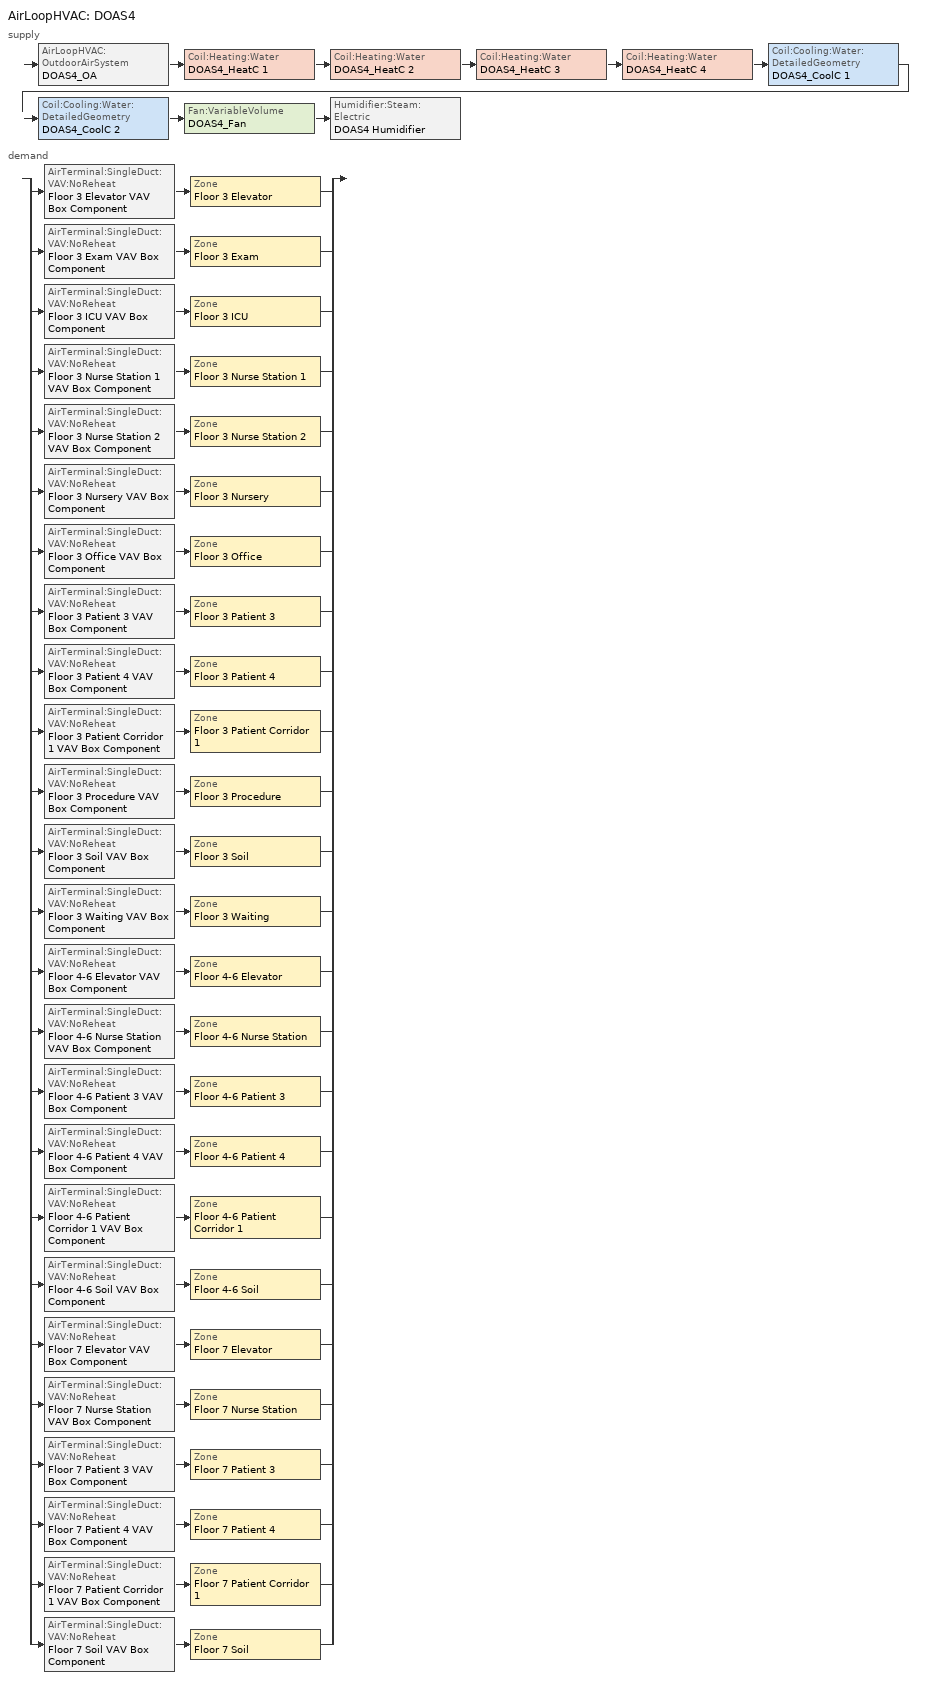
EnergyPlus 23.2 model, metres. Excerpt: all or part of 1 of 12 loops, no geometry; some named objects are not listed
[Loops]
AirLoopHVAC 'DOAS4'
 supply: AirLoopHVAC:OutdoorAirSystem 'DOAS4_OA' > Coil:Heating:Water 'DOAS4_HeatC 1' > Coil:Heating:Water 'DOAS4_HeatC 2' > Coil:Heating:Water 'DOAS4_HeatC 3' > Coil:Heating:Water 'DOAS4_HeatC 4' > Coil:Cooling:Water:DetailedGeometry 'DOAS4_CoolC 1' > Coil:Cooling:Water:DetailedGeometry 'DOAS4_CoolC 2' > Fan:VariableVolume 'DOAS4_Fan' > Humidifier:Steam:Electric 'DOAS4 Humidifier'
 demand: split
  | AirTerminal:SingleDuct:VAV:NoReheat 'Floor 3 Elevator VAV Box Component' > Zone 'Floor 3 Elevator'
  | AirTerminal:SingleDuct:VAV:NoReheat 'Floor 3 Exam VAV Box Component' > Zone 'Floor 3 Exam'
  | AirTerminal:SingleDuct:VAV:NoReheat 'Floor 3 ICU VAV Box Component' > Zone 'Floor 3 ICU'
  | AirTerminal:SingleDuct:VAV:NoReheat 'Floor 3 Nurse Station 1 VAV Box Component' > Zone 'Floor 3 Nurse Station 1'
  | AirTerminal:SingleDuct:VAV:NoReheat 'Floor 3 Nurse Station 2 VAV Box Component' > Zone 'Floor 3 Nurse Station 2'
  | AirTerminal:SingleDuct:VAV:NoReheat 'Floor 3 Nursery VAV Box Component' > Zone 'Floor 3 Nursery'
  | AirTerminal:SingleDuct:VAV:NoReheat 'Floor 3 Office VAV Box Component' > Zone 'Floor 3 Office'
  | AirTerminal:SingleDuct:VAV:NoReheat 'Floor 3 Patient 3 VAV Box Component' > Zone 'Floor 3 Patient 3'
  | AirTerminal:SingleDuct:VAV:NoReheat 'Floor 3 Patient 4 VAV Box Component' > Zone 'Floor 3 Patient 4'
  | AirTerminal:SingleDuct:VAV:NoReheat 'Floor 3 Patient Corridor 1 VAV Box Component' > Zone 'Floor 3 Patient Corridor 1'
  | AirTerminal:SingleDuct:VAV:NoReheat 'Floor 3 Procedure VAV Box Component' > Zone 'Floor 3 Procedure'
  | AirTerminal:SingleDuct:VAV:NoReheat 'Floor 3 Soil VAV Box Component' > Zone 'Floor 3 Soil'
  | AirTerminal:SingleDuct:VAV:NoReheat 'Floor 3 Waiting VAV Box Component' > Zone 'Floor 3 Waiting'
  | AirTerminal:SingleDuct:VAV:NoReheat 'Floor 4-6 Elevator VAV Box Component' > Zone 'Floor 4-6 Elevator'
  | AirTerminal:SingleDuct:VAV:NoReheat 'Floor 4-6 Nurse Station VAV Box Component' > Zone 'Floor 4-6 Nurse Station'
  | AirTerminal:SingleDuct:VAV:NoReheat 'Floor 4-6 Patient 3 VAV Box Component' > Zone 'Floor 4-6 Patient 3'
  | AirTerminal:SingleDuct:VAV:NoReheat 'Floor 4-6 Patient 4 VAV Box Component' > Zone 'Floor 4-6 Patient 4'
  | AirTerminal:SingleDuct:VAV:NoReheat 'Floor 4-6 Patient Corridor 1 VAV Box Component' > Zone 'Floor 4-6 Patient Corridor 1'
  | AirTerminal:SingleDuct:VAV:NoReheat 'Floor 4-6 Soil VAV Box Component' > Zone 'Floor 4-6 Soil'
  | AirTerminal:SingleDuct:VAV:NoReheat 'Floor 7 Elevator VAV Box Component' > Zone 'Floor 7 Elevator'
  | AirTerminal:SingleDuct:VAV:NoReheat 'Floor 7 Nurse Station VAV Box Component' > Zone 'Floor 7 Nurse Station'
  | AirTerminal:SingleDuct:VAV:NoReheat 'Floor 7 Patient 3 VAV Box Component' > Zone 'Floor 7 Patient 3'
  | AirTerminal:SingleDuct:VAV:NoReheat 'Floor 7 Patient 4 VAV Box Component' > Zone 'Floor 7 Patient 4'
  | AirTerminal:SingleDuct:VAV:NoReheat 'Floor 7 Patient Corridor 1 VAV Box Component' > Zone 'Floor 7 Patient Corridor 1'
  | AirTerminal:SingleDuct:VAV:NoReheat 'Floor 7 Soil VAV Box Component' > Zone 'Floor 7 Soil'
[ComponentCost:LineItem]
Name | Line Item Type | Item | Cost per Each {$} | Quantity | Cost per Unit of Output Capacity {$/kW}
Daylighting:Floor 3 Elevator | Daylighting:Controls | Floor 3 Elevator | 1 | 1
Infiltration:Floor 3 Elevator | General | Floor 3 Elevator | 1 | 0
People:Floor 3 Elevator | General | Floor 3 Elevator | 1 | 53.9971
LIGHTING EQUIP:Floor 3 Elevator | Lights | Floor 3 Elevator |  |  | 1
ElectricEquipment:Floor 3 Elevator:ElecPlug | General | Floor 3 Elevator | 1 | 0.1806
People:Floor 3 Exam | General | Floor 3 Exam | 1 | 13.4951
LIGHTING EQUIP:Floor 3 Exam | Lights | Floor 3 Exam |  |  | 1
ElectricEquipment:Floor 3 Exam:ElecPlug | General | Floor 3 Exam | 1 | 2.699
Infiltration:Floor 3 ICU | General | Floor 3 ICU | 1 | 0
People:Floor 3 ICU | General | Floor 3 ICU | 1 | 10.4962
LIGHTING EQUIP:Floor 3 ICU | Lights | Floor 3 ICU |  |  | 1
ElectricEquipment:Floor 3 ICU:ElecPlug; ElectricEquipment:Floor 3 ICU:ElecProcess | General | Floor 3 ICU | 1 | 2.0992
Daylighting:Floor 3 Nurse Station 1 | Daylighting:Controls | Floor 3 Nurse Station 1 | 1 | 1
Infiltration:Floor 3 Nurse Station 1 | General | Floor 3 Nurse Station 1 | 1 | 0
People:Floor 3 Nurse Station 1 | General | Floor 3 Nurse Station 1 | 1 | 15.0345
LIGHTING EQUIP:Floor 3 Nurse Station 1 | Lights | Floor 3 Nurse Station 1 |  |  | 1
ElectricEquipment:Floor 3 Nurse Station 1:ElecPlug | General | Floor 3 Nurse Station 1 | 1 | 0.7517
ElectricEquipment:Floor 3 Nurse Station 1:ElecProcess | General | Floor 3 Nurse Station 1 | 1 | 1.5035
Daylighting:Floor 3 Nurse Station 2 | Daylighting:Controls | Floor 3 Nurse Station 2 | 1 | 1
Infiltration:Floor 3 Nurse Station 2 | General | Floor 3 Nurse Station 2 | 1 | 0
People:Floor 3 Nurse Station 2 | General | Floor 3 Nurse Station 2 | 1 | 11.9956
LIGHTING EQUIP:Floor 3 Nurse Station 2 | Lights | Floor 3 Nurse Station 2 |  |  | 1
ElectricEquipment:Floor 3 Nurse Station 2:ElecPlug | General | Floor 3 Nurse Station 2 | 1 | 0.5998
ElectricEquipment:Floor 3 Nurse Station 2:ElecProcess | General | Floor 3 Nurse Station 2 | 1 | 1.1996
Infiltration:Floor 3 Nursery | General | Floor 3 Nursery | 1 | 0
People:Floor 3 Nursery | General | Floor 3 Nursery | 1 | 4.9482
LIGHTING EQUIP:Floor 3 Nursery | Lights | Floor 3 Nursery |  |  | 1
ElectricEquipment:Floor 3 Nursery:ElecPlug | General | Floor 3 Nursery | 1 | 0.9896
Daylighting:Floor 3 Office | Daylighting:Controls | Floor 3 Office | 1 | 1
Infiltration:Floor 3 Office | General | Floor 3 Office | 1 | 0
People:Floor 3 Office | General | Floor 3 Office | 1 | 13.4951
LIGHTING EQUIP:Floor 3 Office | Lights | Floor 3 Office |  |  | 1
ElectricEquipment:Floor 3 Office:ElecPlug | General | Floor 3 Office | 1 | 1.3495
Infiltration:Floor 3 Patient 3 | General | Floor 3 Patient 3 | 1 | 0
People:Floor 3 Patient 3 | General | Floor 3 Patient 3 | 1 | 19.7428
LIGHTING EQUIP:Floor 3 Patient 3 | Lights | Floor 3 Patient 3 |  |  | 1
ElectricEquipment:Floor 3 Patient 3:ElecPlug | General | Floor 3 Patient 3 | 1 | 3.9486
Infiltration:Floor 3 Patient 4 | General | Floor 3 Patient 4 | 1 | 0
People:Floor 3 Patient 4 | General | Floor 3 Patient 4 | 1 | 19.7428
LIGHTING EQUIP:Floor 3 Patient 4 | Lights | Floor 3 Patient 4 |  |  | 1
ElectricEquipment:Floor 3 Patient 4:ElecPlug | General | Floor 3 Patient 4 | 1 | 3.9486
Daylighting:Floor 3 Patient Corridor 1 | Daylighting:Controls | Floor 3 Patient Corridor 1 | 1 | 1
Infiltration:Floor 3 Patient Corridor 1 | General | Floor 3 Patient Corridor 1 | 1 | 0
LIGHTING EQUIP:Floor 3 Patient Corridor 1 | Lights | Floor 3 Patient Corridor 1 |  |  | 1
ElectricEquipment:Floor 3 Patient Corridor 1:ElecPlug | General | Floor 3 Patient Corridor 1 | 1 | 0.3355
Infiltration:Floor 3 Procedure | General | Floor 3 Procedure | 1 | 0
People:Floor 3 Procedure | General | Floor 3 Procedure | 1 | 3.5987
LIGHTING EQUIP:Floor 3 Procedure | Lights | Floor 3 Procedure |  |  | 1
ElectricEquipment:Floor 3 Procedure:ElecPlug | General | Floor 3 Procedure | 1 | 0.7197
ElectricEquipment:Floor 3 Procedure:ElecProcess | General | Floor 3 Procedure | 1 | 2.1599
People:Floor 3 Soil | General | Floor 3 Soil | 1 | 4.9982
LIGHTING EQUIP:Floor 3 Soil | Lights | Floor 3 Soil |  |  | 1
Daylighting:Floor 3 Waiting | Daylighting:Controls | Floor 3 Waiting | 1 | 1
Infiltration:Floor 3 Waiting | General | Floor 3 Waiting | 1 | 0
People:Floor 3 Waiting | General | Floor 3 Waiting | 1 | 29.6984
LIGHTING EQUIP:Floor 3 Waiting | Lights | Floor 3 Waiting |  |  | 1
ElectricEquipment:Floor 3 Waiting:ElecPlug | General | Floor 3 Waiting | 1 | 0.0993
Daylighting:Floor 4-6 Elevator | Daylighting:Controls | Floor 4-6 Elevator | 1 | 1
Infiltration:Floor 4-6 Elevator | General | Floor 4-6 Elevator | 1 | 0
People:Floor 4-6 Elevator | General | Floor 4-6 Elevator | 1 | 161.9913
LIGHTING EQUIP:Floor 4-6 Elevator | Lights | Floor 4-6 Elevator |  |  | 1
ElectricEquipment:Floor 4-6 Elevator:ElecPlug | General | Floor 4-6 Elevator | 1 | 0.5418
Daylighting:Floor 4-6 Nurse Station | Daylighting:Controls | Floor 4-6 Nurse Station | 1 | 1
Infiltration:Floor 4-6 Nurse Station | General | Floor 4-6 Nurse Station | 1 | 0
People:Floor 4-6 Nurse Station | General | Floor 4-6 Nurse Station | 1 | 45.1036
LIGHTING EQUIP:Floor 4-6 Nurse Station | Lights | Floor 4-6 Nurse Station |  |  | 1
ElectricEquipment:Floor 4-6 Nurse Station:ElecPlug | General | Floor 4-6 Nurse Station | 1 | 2.2552
ElectricEquipment:Floor 4-6 Nurse Station:ElecProcess | General | Floor 4-6 Nurse Station | 1 | 4.5104
Infiltration:Floor 4-6 Patient 3 | General | Floor 4-6 Patient 3 | 1 | 0
People:Floor 4-6 Patient 3 | General | Floor 4-6 Patient 3 | 1 | 59.2285
LIGHTING EQUIP:Floor 4-6 Patient 3 | Lights | Floor 4-6 Patient 3 |  |  | 1
ElectricEquipment:Floor 4-6 Patient 3:ElecPlug | General | Floor 4-6 Patient 3 | 1 | 11.8457
Infiltration:Floor 4-6 Patient 4 | General | Floor 4-6 Patient 4 | 1 | 0
People:Floor 4-6 Patient 4 | General | Floor 4-6 Patient 4 | 1 | 59.2285
LIGHTING EQUIP:Floor 4-6 Patient 4 | Lights | Floor 4-6 Patient 4 |  |  | 1
ElectricEquipment:Floor 4-6 Patient 4:ElecPlug | General | Floor 4-6 Patient 4 | 1 | 11.8457
Daylighting:Floor 4-6 Patient Corridor 1 | Daylighting:Controls | Floor 4-6 Patient Corridor 1 | 1 | 1
Infiltration:Floor 4-6 Patient Corridor 1 | General | Floor 4-6 Patient Corridor 1 | 1 | 0
LIGHTING EQUIP:Floor 4-6 Patient Corridor 1 | Lights | Floor 4-6 Patient Corridor 1 |  |  | 1
ElectricEquipment:Floor 4-6 Patient Corridor 1:ElecPlug | General | Floor 4-6 Patient Corridor 1 | 1 | 1.0066
People:Floor 4-6 Soil | General | Floor 4-6 Soil | 1 | 14.9946
LIGHTING EQUIP:Floor 4-6 Soil | Lights | Floor 4-6 Soil |  |  | 1
Daylighting:Floor 7 Elevator | Daylighting:Controls | Floor 7 Elevator | 1 | 1
Infiltration:Floor 7 Elevator | General | Floor 7 Elevator | 1 | 0
People:Floor 7 Elevator | General | Floor 7 Elevator | 1 | 53.9971
LIGHTING EQUIP:Floor 7 Elevator | Lights | Floor 7 Elevator |  |  | 1
ElectricEquipment:Floor 7 Elevator:ElecPlug | General | Floor 7 Elevator | 1 | 0.1806
Daylighting:Floor 7 Nurse Station | Daylighting:Controls | Floor 7 Nurse Station | 1 | 1
Infiltration:Floor 7 Nurse Station | General | Floor 7 Nurse Station | 1 | 0
People:Floor 7 Nurse Station | General | Floor 7 Nurse Station | 1 | 15.0345
LIGHTING EQUIP:Floor 7 Nurse Station | Lights | Floor 7 Nurse Station |  |  | 1
ElectricEquipment:Floor 7 Nurse Station:ElecPlug | General | Floor 7 Nurse Station | 1 | 0.7517
ElectricEquipment:Floor 7 Nurse Station:ElecProcess | General | Floor 7 Nurse Station | 1 | 1.5035
Infiltration:Floor 7 Patient 3 | General | Floor 7 Patient 3 | 1 | 0
People:Floor 7 Patient 3 | General | Floor 7 Patient 3 | 1 | 19.7428
LIGHTING EQUIP:Floor 7 Patient 3 | Lights | Floor 7 Patient 3 |  |  | 1
ElectricEquipment:Floor 7 Patient 3:ElecPlug | General | Floor 7 Patient 3 | 1 | 3.9486
Infiltration:Floor 7 Patient 4 | General | Floor 7 Patient 4 | 1 | 0
People:Floor 7 Patient 4 | General | Floor 7 Patient 4 | 1 | 19.7428
LIGHTING EQUIP:Floor 7 Patient 4 | Lights | Floor 7 Patient 4 |  |  | 1
ElectricEquipment:Floor 7 Patient 4:ElecPlug | General | Floor 7 Patient 4 | 1 | 3.9486
Daylighting:Floor 7 Patient Corridor 1 | Daylighting:Controls | Floor 7 Patient Corridor 1 | 1 | 1
Infiltration:Floor 7 Patient Corridor 1 | General | Floor 7 Patient Corridor 1 | 1 | 0
LIGHTING EQUIP:Floor 7 Patient Corridor 1 | Lights | Floor 7 Patient Corridor 1 |  |  | 1
ElectricEquipment:Floor 7 Patient Corridor 1:ElecPlug | General | Floor 7 Patient Corridor 1 | 1 | 0.3355
People:Floor 7 Soil | General | Floor 7 Soil | 1 | 4.9982
LIGHTING EQUIP:Floor 7 Soil | Lights | Floor 7 Soil |  |  | 1
[Sizing:Zone] Zone Cooling Design Supply Air Temperature Input Method=SupplyAirTemperature; Zone Cooling Design Supply Air Temperature {C}=13; Zone Heating Design Supply Air Temperature Input Method=SupplyAirTemperature; Zone Heating Design Supply Air Temperature {C}=40; Zone Cooling Design Supply Air Humidity Ratio {kgWater/kgDryAir}=0.0085; Zone Heating Design Supply Air Humidity Ratio {kgWater/kgDryAir}=0.008; Cooling Design Air Flow Method=DesignDayWithLimit; Cooling Minimum Air Flow Fraction=0; Heating Design Air Flow Method=DesignDay; Heating Design Air Flow Rate {m3/s}=0; Account for Dedicated Outdoor Air System=No; Dedicated Outdoor Air System Control Strategy=NeutralSupplyAir; Dedicated Outdoor Air Low Setpoint Temperature for Design {C}=autosize; Dedicated Outdoor Air High Setpoint Temperature for Design {C}=autosize
Name | Design Specification Outdoor Air Object | Cooling Minimum Air Flow {m3/s}
Floor 3 Elevator | SZ DSOA Floor 3 Elevator
Floor 3 Exam | SZ DSOA Floor 3 Exam | 1.16595
Floor 3 ICU | SZ DSOA Floor 3 ICU | 0.660726
Floor 3 Nurse Station 1 | SZ DSOA Floor 3 Nurse Station 1
Floor 3 Nurse Station 2 | SZ DSOA Floor 3 Nurse Station 2
Floor 3 Nursery | SZ DSOA Floor 3 Nursery | 0.311485
Floor 3 Office | SZ DSOA Floor 3 Office
Floor 3 Patient 3 | SZ DSOA Floor 3 Patient 3 | 0.621397
Floor 3 Patient 4 | SZ DSOA Floor 3 Patient 4 | 0.621397
Floor 3 Patient Corridor 1 | SZ DSOA Floor 3 Patient Corridor 1 | 0.431373
Floor 3 Procedure | SZ DSOA Floor 3 Procedure | 0.679604
Floor 3 Soil | SZ DSOA Floor 3 Soil | 0.746464
Floor 3 Waiting | SZ DSOA Floor 3 Waiting
Floor 4-6 Elevator | SZ DSOA Floor 4-6 Elevator
Floor 4-6 Nurse Station | SZ DSOA Floor 4-6 Nurse Station
Floor 4-6 Patient 3 | SZ DSOA Floor 4-6 Patient 3 | 0.621397
Floor 4-6 Patient 4 | SZ DSOA Floor 4-6 Patient 4 | 0.621397
Floor 4-6 Patient Corridor 1 | SZ DSOA Floor 4-6 Patient Corridor 1 | 0.431373
Floor 4-6 Soil | SZ DSOA Floor 4-6 Soil | 0.746464
Floor 7 Elevator | SZ DSOA Floor 7 Elevator
Floor 7 Nurse Station | SZ DSOA Floor 7 Nurse Station
Floor 7 Patient 3 | SZ DSOA Floor 7 Patient 3 | 0.621397
Floor 7 Patient 4 | SZ DSOA Floor 7 Patient 4 | 0.621397
Floor 7 Patient Corridor 1 | SZ DSOA Floor 7 Patient Corridor 1 | 0.431373
Floor 7 Soil | SZ DSOA Floor 7 Soil | 0.746464
[DesignSpecification:OutdoorAir]
Name | Outdoor Air Method | Outdoor Air Flow per Person {m3/s-person} | Outdoor Air Flow per Zone Floor Area {m3/s-m2} | Outdoor Air Flow per Zone {m3/s} | Outdoor Air Flow Air Changes per Hour {1/hr}
SZ DSOA Floor 3 Elevator; SZ DSOA Floor 4-6 Elevator; SZ DSOA Floor 7 Elevator | Flow/Zone | 0 | 0 | 0.178437
Floor 3 Elevator VAV Box OA Design Spec; Floor 3 Exam VAV Box OA Design Spec; Floor 3 Nurse Station 1 VAV Box OA Design Spec; Floor 3 Nurse Station 2 VAV Box OA Design Spec; Floor 3 Office VAV Box OA Design Spec; Floor 3 Soil VAV Box OA Design Spec; Floor 3 Waiting VAV Box OA Design Spec; Floor 4-6 Elevator VAV Box OA Design Spec; Floor 4-6 Nurse Station VAV Box OA Design Spec; Floor 4-6 Soil VAV Box OA Design Spec; Floor 7 Elevator VAV Box OA Design Spec; Floor 7 Nurse Station VAV Box OA Design Spec; Floor 7 Soil VAV Box OA Design Spec | Sum | 0.00236 | 0.000305 | 0 | 0
SZ DSOA Floor 3 Exam; SZ DSOA Floor 3 Office | Flow/Zone | 0 | 0 | 0.108354
SZ DSOA Floor 3 ICU | Flow/Zone | 0 | 0 | 0.330363
Floor 3 ICU VAV Box OA Design Spec; Floor 3 Nursery VAV Box OA Design Spec; Floor 3 Patient 3 VAV Box OA Design Spec; Floor 3 Patient 4 VAV Box OA Design Spec; Floor 4-6 Patient 3 VAV Box OA Design Spec; Floor 4-6 Patient 4 VAV Box OA Design Spec; Floor 7 Patient 3 VAV Box OA Design Spec; Floor 7 Patient 4 VAV Box OA Design Spec | Sum | 0 | 0 | 0 | 2
SZ DSOA Floor 3 Nurse Station 1; SZ DSOA Floor 4-6 Nurse Station; SZ DSOA Floor 7 Nurse Station | Flow/Zone | 0 | 0 | 0.120714
SZ DSOA Floor 3 Nurse Station 2 | Flow/Zone | 0 | 0 | 0.0963147
SZ DSOA Floor 3 Nursery | Flow/Zone | 0 | 0 | 0.155743
SZ DSOA Floor 3 Patient 3; SZ DSOA Floor 3 Patient 4; SZ DSOA Floor 4-6 Patient 3; SZ DSOA Floor 4-6 Patient 4; SZ DSOA Floor 7 Patient 3; SZ DSOA Floor 7 Patient 4 | Flow/Zone | 0 | 0 | 0.621397
SZ DSOA Floor 3 Patient Corridor 1; SZ DSOA Floor 4-6 Patient Corridor 1; SZ DSOA Floor 7 Patient Corridor 1 | Flow/Zone | 0 | 0 | 0.0947534
Floor 3 Patient Corridor 1 VAV Box OA Design Spec; Floor 4-6 Patient Corridor 1 VAV Box OA Design Spec; Floor 7 Patient Corridor 1 VAV Box OA Design Spec | Sum | 0 | 0.000305 | 0 | 0
SZ DSOA Floor 3 Procedure | Flow/Zone | 0 | 0 | 0.169901
Floor 3 Procedure VAV Box OA Design Spec | Sum | 0 | 0 | 0 | 3
SZ DSOA Floor 3 Soil; SZ DSOA Floor 4-6 Soil; SZ DSOA Floor 7 Soil | Flow/Zone | 0 | 0 | 0.0401311
SZ DSOA Floor 3 Waiting | Flow/Zone | 0 | 0 | 0.0981403
[ZoneControl:Thermostat] Control Type Schedule=Dual Zone Control Type Sched
Name | Zone or ZoneList | Control 1
Floor 3 Elevator Thermostat | Floor 3 Elevator | Floor 3 Elevator DualSPSched
Floor 3 Exam Thermostat | Floor 3 Exam | Floor 3 Exam DualSPSched
Floor 3 ICU Thermostat | Floor 3 ICU | Floor 3 ICU DualSPSched
Floor 3 Nurse Station 1 Thermostat | Floor 3 Nurse Station 1 | Floor 3 Nurse Station 1 DualSPSched
Floor 3 Nurse Station 2 Thermostat | Floor 3 Nurse Station 2 | Floor 3 Nurse Station 2 DualSPSched
Floor 3 Nursery Thermostat | Floor 3 Nursery | Floor 3 Nursery DualSPSched
Floor 3 Office Thermostat | Floor 3 Office | Floor 3 Office DualSPSched
Floor 3 Patient 3 Thermostat | Floor 3 Patient 3 | Floor 3 Patient 3 DualSPSched
Floor 3 Patient 4 Thermostat | Floor 3 Patient 4 | Floor 3 Patient 4 DualSPSched
Floor 3 Patient Corridor 1 Thermostat | Floor 3 Patient Corridor 1 | Floor 3 Patient Corridor 1 DualSPSched
Floor 3 Procedure Thermostat | Floor 3 Procedure | Floor 3 Procedure DualSPSched
Floor 3 Soil Thermostat | Floor 3 Soil | Floor 3 Soil DualSPSched
Floor 3 Waiting Thermostat | Floor 3 Waiting | Floor 3 Waiting DualSPSched
Floor 4-6 Elevator Thermostat | Floor 4-6 Elevator | Floor 4-6 Elevator DualSPSched
Floor 4-6 Nurse Station Thermostat | Floor 4-6 Nurse Station | Floor 4-6 Nurse Station DualSPSched
Floor 4-6 Patient 3 Thermostat | Floor 4-6 Patient 3 | Floor 4-6 Patient 3 DualSPSched
Floor 4-6 Patient 4 Thermostat | Floor 4-6 Patient 4 | Floor 4-6 Patient 4 DualSPSched
Floor 4-6 Patient Corridor 1 Thermostat | Floor 4-6 Patient Corridor 1 | Floor 4-6 Patient Corridor 1 DualSPSched
Floor 4-6 Soil Thermostat | Floor 4-6 Soil | Floor 4-6 Soil DualSPSched
Floor 7 Elevator Thermostat | Floor 7 Elevator | Floor 7 Elevator DualSPSched
Floor 7 Nurse Station Thermostat | Floor 7 Nurse Station | Floor 7 Nurse Station DualSPSched
Floor 7 Patient 3 Thermostat | Floor 7 Patient 3 | Floor 7 Patient 3 DualSPSched
Floor 7 Patient 4 Thermostat | Floor 7 Patient 4 | Floor 7 Patient 4 DualSPSched
Floor 7 Patient Corridor 1 Thermostat | Floor 7 Patient Corridor 1 | Floor 7 Patient Corridor 1 DualSPSched
Floor 7 Soil Thermostat | Floor 7 Soil | Floor 7 Soil DualSPSched
[ThermostatSetpoint:DualSetpoint]
Name | Heating Setpoint Temperature Schedule | Cooling Setpoint Temperature Schedule
Floor 3 Elevator DualSPSched; Floor 3 ICU DualSPSched; Floor 3 Nurse Station 1 DualSPSched; Floor 3 Nurse Station 2 DualSPSched; Floor 3 Nursery DualSPSched; Floor 3 Patient 3 DualSPSched; Floor 3 Patient 4 DualSPSched; Floor 3 Patient Corridor 1 DualSPSched; Floor 3 Soil DualSPSched; Floor 3 Waiting DualSPSched; Floor 4-6 Elevator DualSPSched; Floor 4-6 Nurse Station DualSPSched; Floor 4-6 Patient 3 DualSPSched; Floor 4-6 Patient 4 DualSPSched; Floor 4-6 Patient Corridor 1 DualSPSched; Floor 4-6 Soil DualSPSched; Floor 7 Elevator DualSPSched; Floor 7 Nurse Station DualSPSched; Floor 7 Patient 3 DualSPSched; Floor 7 Patient 4 DualSPSched; Floor 7 Patient Corridor 1 DualSPSched; Floor 7 Soil DualSPSched | HEATING_TSTAT_24_7 | COOLING_TSTAT_24_7
Floor 3 Exam DualSPSched; Floor 3 Office DualSPSched; Floor 3 Procedure DualSPSched | HEATING_TSTAT_OFFICE | COOLING_TSTAT_OFFICE
[Zone equipment]
Floor 3 Elevator: Floor 3 Elevator Heat Pump, Floor 3 Elevator VAV Box Component
Floor 3 Exam: Floor 3 Exam Heat Pump, Floor 3 Exam VAV Box Component
Floor 3 ICU: Floor 3 ICU VAV Box Component, Floor 3 ICU Heat Pump
Floor 3 Nurse Station 1: Floor 3 Nurse Station 1 Heat Pump, Floor 3 Nurse Station 1 VAV Box Component
Floor 3 Nurse Station 2: Floor 3 Nurse Station 2 Heat Pump, Floor 3 Nurse Station 2 VAV Box Component
Floor 3 Nursery: Floor 3 Nursery VAV Box Component, Floor 3 Nursery Heat Pump
Floor 3 Office: Floor 3 Office Heat Pump, Floor 3 Office VAV Box Component
Floor 3 Patient 3: Floor 3 Patient 3 VAV Box Component, Floor 3 Patient 3 Heat Pump
Floor 3 Patient 4: Floor 3 Patient 4 VAV Box Component, Floor 3 Patient 4 Heat Pump
Floor 3 Patient Corridor 1: Floor 3 Patient Corridor 1 Heat Pump, Floor 3 Patient Corridor 1 VAV Box Component
Floor 3 Procedure: Floor 3 Procedure VAV Box Component, Floor 3 Procedure Heat Pump
Floor 3 Soil: Floor 3 Soil VAV Box Component, Floor 3 Soil Heat Pump, Floor 3 Soil Exhaust Fan 1
Floor 3 Waiting: Floor 3 Waiting Heat Pump, Floor 3 Waiting VAV Box Component
Floor 4-6 Elevator: Floor 4-6 Elevator Heat Pump, Floor 4-6 Elevator VAV Box Component
Floor 4-6 Nurse Station: Floor 4-6 Nurse Station Heat Pump, Floor 4-6 Nurse Station VAV Box Component
Floor 4-6 Patient 3: Floor 4-6 Patient 3 VAV Box Component, Floor 4-6 Patient 3 Heat Pump
Floor 4-6 Patient 4: Floor 4-6 Patient 4 VAV Box Component, Floor 4-6 Patient 4 Heat Pump
Floor 4-6 Patient Corridor 1: Floor 4-6 Patient Corridor 1 Heat Pump, Floor 4-6 Patient Corridor 1 VAV Box Component
Floor 4-6 Soil: Floor 4-6 Soil VAV Box Component, Floor 4-6 Soil Heat Pump, Floor 4-6 Soil Exhaust Fan 1
Floor 7 Elevator: Floor 7 Elevator Heat Pump, Floor 7 Elevator VAV Box Component
Floor 7 Nurse Station: Floor 7 Nurse Station Heat Pump, Floor 7 Nurse Station VAV Box Component
Floor 7 Patient 3: Floor 7 Patient 3 VAV Box Component, Floor 7 Patient 3 Heat Pump
Floor 7 Patient 4: Floor 7 Patient 4 VAV Box Component, Floor 7 Patient 4 Heat Pump
Floor 7 Patient Corridor 1: Floor 7 Patient Corridor 1 Heat Pump, Floor 7 Patient Corridor 1 VAV Box Component
Floor 7 Soil: Floor 7 Soil VAV Box Component, Floor 7 Soil Heat Pump, Floor 7 Soil Exhaust Fan 1
[AirTerminal:SingleDuct:VAV:NoReheat] Availability Schedule=ALWAYS_ON; Maximum Air Flow Rate {m3/s}=AUTOSIZE; Zone Minimum Air Flow Input Method=Scheduled
Name | Minimum Air Flow Fraction Schedule | Design Specification Outdoor Air Object
Floor 3 Elevator VAV Box Component | DCV_SCH | Floor 3 Elevator VAV Box OA Design Spec
Floor 3 Exam VAV Box Component | DCV_SCH | Floor 3 Exam VAV Box OA Design Spec
Floor 3 ICU VAV Box Component | ALWAYS_ON | Floor 3 ICU VAV Box OA Design Spec
Floor 3 Nurse Station 1 VAV Box Component | DCV_SCH | Floor 3 Nurse Station 1 VAV Box OA Design Spec
Floor 3 Nurse Station 2 VAV Box Component | DCV_SCH | Floor 3 Nurse Station 2 VAV Box OA Design Spec
Floor 3 Nursery VAV Box Component | ALWAYS_ON | Floor 3 Nursery VAV Box OA Design Spec
Floor 3 Office VAV Box Component | DCV_SCH | Floor 3 Office VAV Box OA Design Spec
Floor 3 Patient 3 VAV Box Component | ALWAYS_ON | Floor 3 Patient 3 VAV Box OA Design Spec
Floor 3 Patient 4 VAV Box Component | ALWAYS_ON | Floor 3 Patient 4 VAV Box OA Design Spec
Floor 3 Patient Corridor 1 VAV Box Component | DCV_SCH | Floor 3 Patient Corridor 1 VAV Box OA Design Spec
Floor 3 Procedure VAV Box Component | ALWAYS_ON | Floor 3 Procedure VAV Box OA Design Spec
Floor 3 Soil VAV Box Component | ALWAYS_ON | Floor 3 Soil VAV Box OA Design Spec
Floor 3 Waiting VAV Box Component | DCV_SCH | Floor 3 Waiting VAV Box OA Design Spec
Floor 4-6 Elevator VAV Box Component | DCV_SCH | Floor 4-6 Elevator VAV Box OA Design Spec
Floor 4-6 Nurse Station VAV Box Component | DCV_SCH | Floor 4-6 Nurse Station VAV Box OA Design Spec
Floor 4-6 Patient 3 VAV Box Component | ALWAYS_ON | Floor 4-6 Patient 3 VAV Box OA Design Spec
Floor 4-6 Patient 4 VAV Box Component | ALWAYS_ON | Floor 4-6 Patient 4 VAV Box OA Design Spec
Floor 4-6 Patient Corridor 1 VAV Box Component | DCV_SCH | Floor 4-6 Patient Corridor 1 VAV Box OA Design Spec
Floor 4-6 Soil VAV Box Component | ALWAYS_ON | Floor 4-6 Soil VAV Box OA Design Spec
Floor 7 Elevator VAV Box Component | DCV_SCH | Floor 7 Elevator VAV Box OA Design Spec
Floor 7 Nurse Station VAV Box Component | DCV_SCH | Floor 7 Nurse Station VAV Box OA Design Spec
Floor 7 Patient 3 VAV Box Component | ALWAYS_ON | Floor 7 Patient 3 VAV Box OA Design Spec
Floor 7 Patient 4 VAV Box Component | ALWAYS_ON | Floor 7 Patient 4 VAV Box OA Design Spec
Floor 7 Patient Corridor 1 VAV Box Component | DCV_SCH | Floor 7 Patient Corridor 1 VAV Box OA Design Spec
Floor 7 Soil VAV Box Component | ALWAYS_ON | Floor 7 Soil VAV Box OA Design Spec
[Fan:ZoneExhaust] Availability Schedule=Hours_of_operation; Fan Total Efficiency=0.5; Pressure Rise {Pa}=187; Maximum Flow Rate {m3/s}=0.0401
Floor 3 Soil Exhaust Fan 1; Floor 4-6 Soil Exhaust Fan 1; Floor 7 Soil Exhaust Fan 1
[Coil:Heating:Water] Availability Schedule=ALWAYS_ON; U-Factor Times Area Value {W/K}=AUTOSIZE; Maximum Water Flow Rate {m3/s}=AUTOSIZE; Performance Input Method=UFactorTimesAreaAndDesignWaterFlowRate; Rated Capacity {W}=AUTOSIZE; Rated Inlet Water Temperature {C}=82.2; Rated Inlet Air Temperature {C}=16.6; Rated Outlet Water Temperature {C}=71.1; Rated Outlet Air Temperature {C}=32.2
DOAS4_HeatC 1; DOAS4_HeatC 2; DOAS4_HeatC 3; DOAS4_HeatC 4
[AirLoopHVAC]
DOAS4: Design Supply Air Flow Rate {m3/s}=AUTOSIZE
[Controller:WaterCoil] Actuator Variable=Flow; Maximum Actuated Flow {m3/s}=AUTOSIZE; Minimum Actuated Flow {m3/s}=0
Name | Control Variable | Action | Controller Convergence Tolerance {deltaC}
DOAS4_HeatC 1_Controller; DOAS4_HeatC 2_Controller; DOAS4_HeatC 3_Controller; DOAS4_HeatC 4_Controller | Temperature | Normal | 0.0001
DOAS4_CoolC 1_Controller; DOAS4_CoolC 2_Controller | TemperatureAndHumidityRatio | Reverse
[SetpointManager:MixedAir] Control Variable=Temperature
Name | Setpoint Node or NodeList
DOAS4_HeatC 1 SAT Manager | DOAS4_HeatC 1-DOAS4_HeatC 2Node
DOAS4_HeatC 2 SAT Manager | DOAS4_HeatC 2-DOAS4_HeatC 3Node
DOAS4_HeatC 3 SAT Manager | DOAS4_HeatC 3-DOAS4_HeatC 4Node
DOAS4_HeatC 4 SAT Manager | DOAS4_HeatC 4-DOAS4_CoolC 1Node
DOAS4_CoolC 1 SAT Manager | DOAS4_CoolC 1-DOAS4_CoolC 2Node
DOAS4_OAMixed Air Temp Manager | DOAS4_OA-DOAS4_HeatC 1Node
[SetpointManager:SingleZone:Humidity:Maximum]
Name | Setpoint Node or NodeList
DOAS4_CoolC 1 HUMRAT setpoint | DOAS4_CoolC 1-DOAS4_CoolC 2Node
DOAS4_CoolC 2 HUMRAT setpoint | DOAS4_CoolC 2-DOAS4_FanNode
[SetpointManager:SingleZone:Humidity:Minimum]
DOAS4 Humidifier HUMRAT setpoint: Setpoint Node or NodeList=DOAS4 Supply Equipment Outlet Node
[Sizing:System]
DOAS4: Type of Load to Size On=VENTILATIONREQUIREMENT; Design Outdoor Air Flow Rate {m3/s}=AUTOSIZE; Central Heating Maximum System Air Flow Ratio=0.3; Preheat Design Temperature {C}=7; Preheat Design Humidity Ratio {kgWater/kgDryAir}=0.008; Precool Design Temperature {C}=12.8; Precool Design Humidity Ratio {kgWater/kgDryAir}=0.008; Central Cooling Design Supply Air Temperature {C}=12.8; Central Heating Design Supply Air Temperature {C}=12.8; Type of Zone Sum to Use=NonCoincident; 100% Outdoor Air in Cooling=Yes; 100% Outdoor Air in Heating=Yes; Central Cooling Design Supply Air Humidity Ratio {kgWater/kgDryAir}=0.0085; Central Heating Design Supply Air Humidity Ratio {kgWater/kgDryAir}=0.008; Cooling Supply Air Flow Rate Method=DesignDay; Cooling Supply Air Flow Rate {m3/s}=0; Heating Supply Air Flow Rate Method=DesignDay; Heating Supply Air Flow Rate {m3/s}=0; Zone Maximum Outdoor Air Fraction=1; Cooling Design Capacity Method=CoolingDesignCapacity; Cooling Design Capacity {W}=autosize; Heating Design Capacity Method=HeatingDesignCapacity; Heating Design Capacity {W}=autosize; Central Cooling Capacity Control Method=VAV
[Controller:OutdoorAir]
DOAS4_OA_Controller: Minimum Outdoor Air Flow Rate {m3/s}=0; Maximum Outdoor Air Flow Rate {m3/s}=AUTOSIZE; Economizer Control Type=DifferentialEnthalpy; Economizer Control Action Type=ModulateFlow; Economizer Maximum Limit Dry-Bulb Temperature {C}=28; Economizer Maximum Limit Enthalpy {J/kg}=64000; Economizer Minimum Limit Dry-Bulb Temperature {C}=-100; Lockout Type=NoLockout; Minimum Limit Type=FixedMinimum; Minimum Outdoor Air Schedule=MinOA_MotorizedDamper_Sched; Minimum Fraction of Outdoor Air Schedule=DOAS4_OAMinOAFracSchedule; High Humidity Control=No; Heat Recovery Bypass Control Type=BypassWhenOAFlowGreaterThanMinimum
[Coil:Cooling:Water:DetailedGeometry] Availability Schedule=ALWAYS_ON; Maximum Water Flow Rate {m3/s}=AUTOSIZE; Tube Outside Surface Area {m2}=AUTOSIZE; Total Tube Inside Area {m2}=AUTOSIZE; Fin Surface Area {m2}=AUTOSIZE; Minimum Airflow Area {m2}=AUTOSIZE; Coil Depth {m}=AUTOSIZE; Fin Diameter {m}=AUTOSIZE; Fin Thickness {m}=0.0015; Tube Inside Diameter {m}=0.01445; Tube Outside Diameter {m}=0.0159; Tube Thermal Conductivity {W/m-K}=386; Fin Thermal Conductivity {W/m-K}=204; Fin Spacing {m}=0.0018; Tube Depth Spacing {m}=0.026; Number of Tube Rows=6; Number of Tubes per Row=AUTOSIZE
DOAS4_CoolC 1; DOAS4_CoolC 2
[Fan:VariableVolume]
DOAS4_Fan: Availability Schedule=HVACOperationSchd; Fan Total Efficiency=0.682; Pressure Rise {Pa}=1866; Maximum Flow Rate {m3/s}=AUTOSIZE; Fan Power Minimum Flow Rate Input Method=FixedFlowRate; Fan Power Minimum Air Flow Rate {m3/s}=0; Motor Efficiency=0.962; Motor In Airstream Fraction=1; Fan Power Coefficient 1=0.0407599; Fan Power Coefficient 2=0.088045; Fan Power Coefficient 3=-0.0729261; Fan Power Coefficient 4=0.94374; Fan Power Coefficient 5=0
[Humidifier:Steam:Electric]
DOAS4 Humidifier: Availability Schedule=ALWAYS_ON; Rated Capacity {m3/s}=0.0001813; Rated Power {W}=536374; Rated Fan Power {W}=0; Standby Power {W}=0
[Schedule:Compact]
Hours_of_Operation; ALWAYS_ON; HVACOperationSchd; MinOA_MotorizedDamper_Sched; DOAS4_OAMinOAFracSchedule: Through: 12/31, For: AllDays, Until: 24:00, 1
Dual Zone Control Type Sched: Through: 12/31, For: AllDays, Until: 24:00, 4
HEATING_TSTAT_OFFICE: Through: 12/31, For: Saturday, Until: 06:00, 18.3, Until: 17:00, 21.1, Until: 24:00, 18.3, For: Sunday, Until: 24:00, 18.3, For: AllOtherDays, Until: 05:00, 18.3, Until: 20:00, 21.1, Until: 24:00, 18.3
COOLING_TSTAT_OFFICE: Through: 12/31, For: Saturday, Until: 06:00, 25, Until: 17:00, 22.2, Until: 24:00, 25, For: Sunday, Until: 24:00, 25, For: AllOtherDays, Until: 05:00, 25, Until: 20:00, 22.2, Until: 24:00, 25
DCV_SCH: Through: 12/31, For: SummerDesignDay, Until: 24:00, 1, For: WinterDesignDay, Until: 24:00, 1, For: AllOtherDays, Until: 24:00, 0
[SCHEDULE:COMPACT]
HEATING_TSTAT_24_7: Through: 12/31, For: AllDays, Until: 24:00, 21.1
COOLING_TSTAT_24_7: Through: 12/31, For: AllDays, Until: 24:00, 22.2
